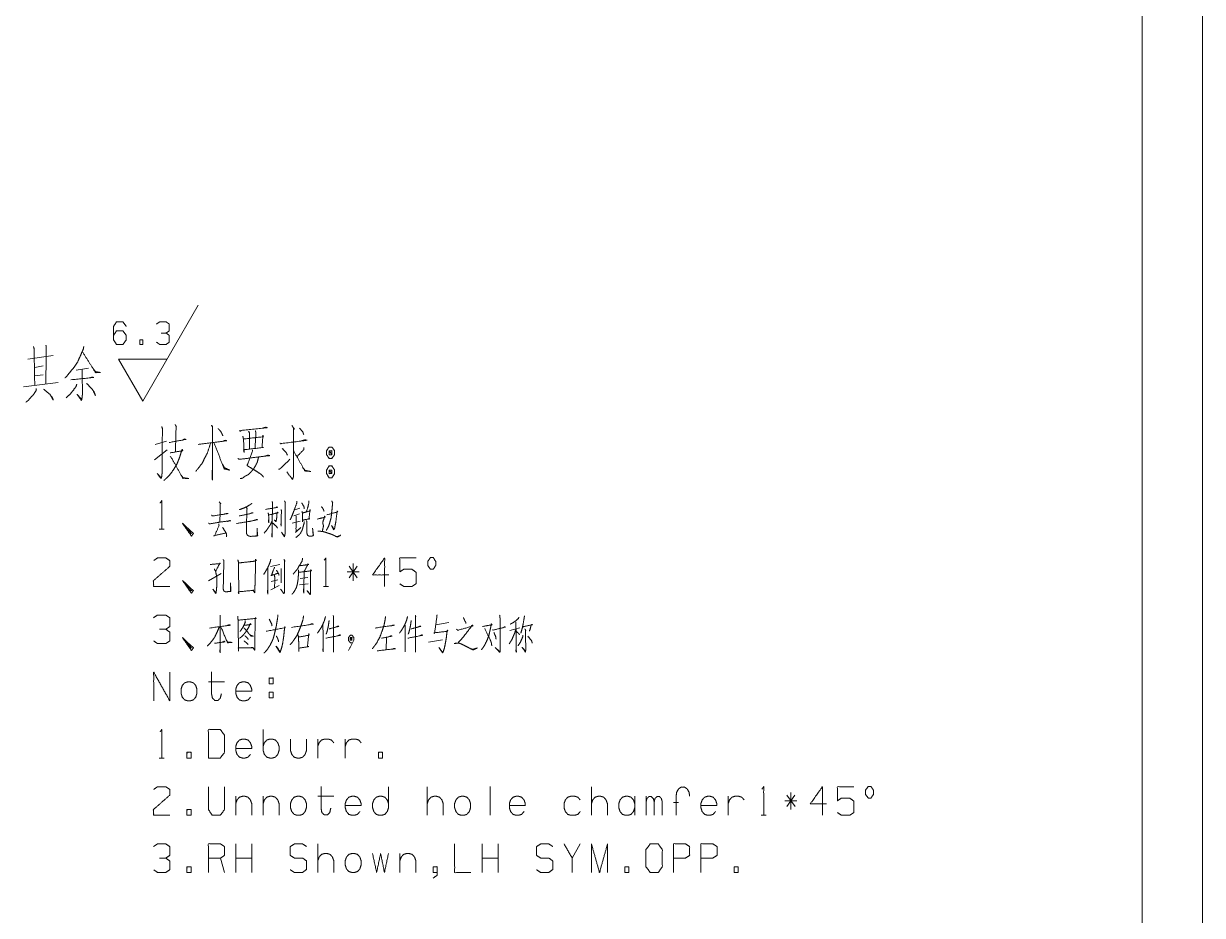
# Model space of a CAD drawing. Header units: millimetres. Extents: x 0 to 420, y 0 to 297.
# Drawn here: x 321.9 to 420, y 74.2 to 148.5 of the extents above; entities that cross this region are included whole.
import ezdxf

# ---------------------------------------------------------------- set-up
doc = ezdxf.new("R2010")
doc.units = ezdxf.units.MM
doc.layers.add('1', color=7, linetype='Continuous', true_color=0xffffff)

msp = doc.modelspace()

# ---------------------------------------------------------------- linework, layer by layer
at = {"layer": '1', "color": 132, "linetype": 'Continuous', "lineweight": 18}
for p, q in [((420, 0), (420, 297)), ((415, 5), (415, 292))]:
    msp.add_line(p, q, dxfattribs=at)
at = {"layer": '1', "color": 43, "linetype": 'Continuous', "lineweight": 18}
for p, q in [((331.83, 117.058), (336.446, 125.058)), ((329.81, 120.558), (333.849, 120.558)), ((331.83, 117.058), (329.81, 120.558))]:
    msp.add_line(p, q, dxfattribs=at)
at = {"layer": '1', "color": 95, "linetype": 'Continuous', "lineweight": 18}
for p, q in [((322.26, 120.57), (324.381, 120.87)), ((322.843, 119.857), (323.559, 120.007)), ((327.318, 119.82), (326.284, 119.632)), ((322.817, 119.182), (323.532, 119.257)), ((321.915, 118.245), (324.805, 118.62)), ((332.802, 112.192), (333.863, 113.017)), ((332.855, 113.467), (333.81, 113.729)), ((344.476, 108.029), (344.9, 108.154)), ((344.918, 107.079), (344.264, 106.904)), ((344.405, 107.529), (344.883, 107.679)), ((333.2, 106.404), (333.624, 106.404)), ((342.465, 103.292), (343.225, 103.467)), ((343.348, 103.142), (343.348, 101.942)), ((349.011, 103.317), (349.683, 102.367)), ((349.665, 103.317), (349.011, 102.367)), ((349.329, 102.117), (349.329, 103.542)), ((337.293, 102.117), (338.354, 102.717)), ((342.518, 102.042), (343.083, 102.192)), ((345.572, 102.392), (344.936, 102.292)), ((349.842, 102.842), (348.835, 102.842)), ((342.482, 101.367), (343.172, 101.717)), ((344.865, 101.767), (345.607, 101.867)), ((346.859, 101.642), (347.283, 101.642)), ((357.308, 98.629), (356.212, 98.454)), ((362.387, 97.979), (363.2, 98.204)), ((352.101, 97.379), (352.083, 96.354)), ((355.593, 97.004), (356.778, 97.204)), ((337.293, 93.692), (338.619, 93.692)), ((342.341, 92.842), (342.677, 92.842)), ((342.341, 92.842), (342.341, 92.367)), ((341.846, 87.979), (341.846, 89.729)), ((346.399, 87.354), (346.399, 88.929)), ((348.676, 87.354), (348.676, 88.929)), ((333.2, 87.354), (333.624, 87.354)), ((355.505, 82.592), (355.505, 84.967)), ((360.73, 84.992), (360.73, 82.592)), ((369.164, 82.592), (369.164, 84.967)), ((385.753, 83.067), (385.753, 84.492)), ((339.57, 84.167), (339.57, 82.592)), ((341.846, 84.167), (341.846, 82.592)), ((346.399, 84.167), (347.725, 84.167)), ((372.766, 82.592), (372.766, 84.167)), ((373.717, 82.592), (373.717, 84.167)), ((376.417, 83.642), (375.993, 83.642)), ((380.546, 82.592), (380.546, 84.167)), ((386.266, 83.792), (385.258, 83.792)), ((385.435, 84.267), (386.107, 83.317)), ((386.089, 84.267), (385.435, 83.317)), ((383.282, 82.592), (383.706, 82.592)), ((339.57, 77.829), (339.57, 80.204)), ((340.913, 77.829), (340.913, 80.204)), ((346.399, 77.829), (346.399, 80.204)), ((360.058, 77.829), (360.058, 80.204)), ((361.401, 77.829), (361.401, 80.204)), ((368.231, 80.204), (367.559, 79.029)), ((338.636, 77.829), (338.301, 79.029)), ((340.913, 79.029), (339.57, 79.029)), ((353.228, 79.404), (353.228, 77.829)), ((361.401, 79.029), (360.058, 79.029))]:
    msp.add_line(p, q, dxfattribs=at)
at = {"layer": '1', "color": 43, "linetype": 'Continuous', "lineweight": 18}
for points, knots in [([(329.398, 122.541), (329.648, 122.915), (330.191, 122.915), (330.455, 122.541), (330.455, 122.167), (330.191, 121.793), (329.648, 121.793), (329.398, 122.167), (329.398, 123.289), (329.648, 123.663), (330.191, 123.663), (330.455, 123.289)], [0, 0, 0.076966, 0.169762, 0.248076, 0.31202, 0.390333, 0.483129, 0.560093, 0.751927, 0.828891, 0.921687, 1, 1]), ([(333.776, 122.738), (334.04, 122.915), (334.04, 123.486), (333.776, 123.663), (333.233, 123.663), (332.969, 123.486)], [0, 0, 0.153872, 0.42985, 0.583722, 0.846119, 1, 1]), ([(332.983, 121.97), (333.233, 121.793), (333.776, 121.793), (334.04, 121.97), (334.04, 122.541), (333.776, 122.738), (333.372, 122.738)], [0, 0, 0.124126, 0.343691, 0.472446, 0.703374, 0.836727, 1, 1]), ([(331.58, 121.793), (331.844, 121.793), (331.844, 122.167), (331.58, 122.167), (331.58, 121.793)], [0, 0, 0.207094, 0.5, 0.707094, 1, 1])]:
    msp.add_open_spline(points, degree=1, knots=knots, dxfattribs=at)
at = {"layer": '1', "color": 95, "linetype": 'Continuous', "lineweight": 18}
for points, knots in [([(323.771, 121.732), (323.798, 121.62), (323.771, 118.507)], [0, 0, 0.035804, 1, 1]), ([(322.737, 121.62), (322.79, 121.432), (322.843, 118.432)], [0, 0, 0.060981, 1, 1]), ([(326.921, 121.62), (326.894, 121.432), (326.656, 120.87), (326.417, 120.345), (326.125, 119.895), (325.781, 119.482), (325.515, 119.145), (325.356, 118.995)], [0, 0, 0.061113, 0.258301, 0.444405, 0.61746, 0.790935, 0.929439, 1, 1]), ([(326.841, 121.132), (327.902, 119.445), (328.326, 119.445), (327.902, 119.52), (327.663, 119.82)], [0, 0, 0.616793, 0.748064, 0.881371, 1, 1]), ([(326.788, 119.707), (326.815, 117.682), (326.788, 117.382), (326.735, 117.12), (326.364, 117.645), (326.735, 117.195)], [0, 0, 0.530091, 0.608923, 0.679022, 0.847316, 1, 1]), ([(325.86, 118.845), (327.743, 119.032), (327.663, 119.07), (327.398, 118.995)], [0, 0, 0.838833, 0.877826, 1, 1]), ([(322.976, 118.132), (322.976, 117.982), (322.764, 117.645), (322.286, 117.12), (322.101, 116.97)], [0, 0, 0.100223, 0.366547, 0.840572, 1, 1]), ([(323.585, 118.057), (324.116, 117.607), (324.328, 117.345), (324.381, 117.157), (324.195, 117.495)], [0, 0, 0.431171, 0.640407, 0.761208, 1, 1]), ([(326.337, 118.47), (326.284, 118.282), (325.887, 117.757), (325.462, 117.345)], [0, 0, 0.134831, 0.590573, 1, 1]), ([(327.159, 118.545), (327.557, 118.132), (327.769, 117.87), (327.902, 117.532), (327.716, 117.907)], [0, 0, 0.33874, 0.53826, 0.752631, 1, 1]), ([(333.412, 114.967), (333.465, 114.779), (333.438, 111.067), (333.412, 110.804), (333.359, 110.617), (333.041, 111.029), (333.359, 110.692)], [0, 0, 0.036415, 0.730242, 0.77955, 0.815963, 0.913319, 1, 1]), ([(334.525, 115.117), (334.631, 114.929), (334.605, 114.967), (334.552, 112.867)], [0, 0, 0.091198, 0.110641, 1, 1]), ([(337.542, 115.079), (337.648, 114.892), (337.622, 114.967), (337.622, 110.504), (337.595, 110.767), (337.622, 111.367)], [0, 0, 0.038318, 0.052469, 0.84624, 0.893169, 1, 1]), ([(338.099, 114.779), (338.311, 114.554), (338.417, 114.367), (338.497, 114.179)], [0, 0, 0.424549, 0.720338, 1, 1]), ([(339.87, 114.629), (339.95, 114.554), (340.029, 114.629), (342.177, 114.854), (342.071, 114.892), (341.805, 114.817)], [0, 0, 0.039526, 0.079052, 0.859715, 0.900386, 1, 1]), ([(344.239, 115.042), (344.451, 114.742), (344.372, 114.779), (344.372, 111.292), (344.372, 110.767), (344.292, 110.542), (343.815, 111.179)], [0, 0, 0.066766, 0.082746, 0.716512, 0.811918, 0.855286, 1, 1]), ([(344.876, 114.817), (345.141, 114.517), (345.22, 114.292)], [0, 0, 0.626534, 1, 1]), ([(334.022, 113.617), (335.427, 113.879), (335.294, 113.917), (335.162, 113.842)], [0, 0, 0.83131, 0.911425, 1, 1]), ([(336.455, 113.467), (338.815, 113.767), (338.709, 113.804), (338.497, 113.729)], [0, 0, 0.875759, 0.91717, 1, 1]), ([(340.162, 114.142), (340.215, 113.879), (340.268, 112.792), (340.215, 113.017), (341.859, 113.204), (341.752, 113.204), (341.832, 114.217), (341.859, 114.104), (340.241, 113.917)], [0, 0, 0.043847, 0.222119, 0.259967, 0.530851, 0.548214, 0.714505, 0.73343, 1, 1]), ([(340.639, 114.554), (340.718, 114.404), (340.718, 113.054)], [0, 0, 0.111714, 1, 1]), ([(341.196, 114.592), (341.249, 114.442), (341.169, 113.129)], [0, 0, 0.107932, 1, 1]), ([(343.232, 113.579), (343.311, 113.504), (343.391, 113.542), (345.512, 113.804), (345.353, 113.842), (345.035, 113.767)], [0, 0, 0.038703, 0.069835, 0.826427, 0.884287, 1, 1]), ([(334.101, 112.754), (335.162, 112.942), (335.109, 113.054), (335.029, 112.829), (334.923, 112.454), (334.79, 112.117), (334.684, 111.854), (334.419, 111.404), (334.075, 110.917), (333.889, 110.729), (333.756, 110.617), (333.597, 110.467)], [0, 0, 0.253338, 0.282594, 0.338732, 0.430405, 0.515704, 0.5823, 0.705162, 0.845609, 0.907666, 0.948565, 1, 1]), ([(337.463, 113.542), (337.224, 112.792), (337.198, 112.717), (337.012, 112.379), (336.774, 111.892), (336.243, 111.217)], [0, 0, 0.296675, 0.326663, 0.471847, 0.676444, 1, 1]), ([(337.754, 113.617), (338.603, 111.442), (339.054, 111.329), (338.629, 111.517), (338.47, 111.817)], [0, 0, 0.648049, 0.777, 0.905741, 1, 1]), ([(340.957, 113.017), (340.957, 112.904), (340.506, 111.704), (340.692, 111.592), (341.196, 111.292), (341.593, 111.029), (341.779, 110.879), (341.885, 110.729)], [0, 0, 0.036331, 0.450296, 0.520381, 0.709726, 0.863611, 0.940677, 1, 1]), ([(343.444, 113.129), (343.762, 112.792), (343.868, 112.567)], [0, 0, 0.650927, 1, 1]), ([(344.372, 112.942), (345.326, 111.254), (345.803, 111.217), (345.353, 111.292), (345.114, 111.554)], [0, 0, 0.600391, 0.74864, 0.890141, 1, 1]), ([(345.247, 113.204), (345.22, 113.017), (344.663, 112.454)], [0, 0, 0.193065, 1, 1]), ([(347.574, 113.242), (347.336, 113.242), (347.124, 112.942), (347.124, 112.604), (347.336, 112.304), (347.574, 112.304), (347.786, 112.604), (347.786, 112.942), (347.574, 113.242)], [0, 0, 0.091013, 0.231143, 0.35987, 0.5, 0.591013, 0.731143, 0.85987, 1, 1]), ([(347.336, 112.604), (347.574, 112.604), (347.336, 112.942), (347.336, 112.604)], [0, 0, 0.241164, 0.658904, 1, 1]), ([(347.574, 112.604), (347.574, 112.942), (347.336, 112.942)], [0, 0, 0.585813, 1, 1]), ([(334.101, 112.454), (334.181, 112.417), (335.162, 110.654), (335.665, 110.617), (335.188, 110.692), (335.029, 110.917)], [0, 0, 0.026104, 0.62486, 0.774804, 0.918207, 1, 1]), ([(339.738, 112.304), (339.844, 112.229), (339.923, 112.229), (342.389, 112.529), (342.256, 112.567), (342.044, 112.492)], [0, 0, 0.042501, 0.068529, 0.881304, 0.926384, 1, 1]), ([(341.461, 112.379), (341.355, 111.967), (341.222, 111.704), (341.063, 111.442), (340.878, 111.217), (340.612, 110.954), (340.321, 110.804), (340.135, 110.654), (339.95, 110.617)], [0, 0, 0.174013, 0.294163, 0.419566, 0.538733, 0.691163, 0.825155, 0.922646, 1, 1]), ([(343.126, 111.404), (343.232, 111.404), (344.08, 112.229)], [0, 0, 0.082238, 1, 1]), ([(347.786, 111.329), (347.574, 111.667), (347.336, 111.667), (347.124, 111.329), (347.124, 111.029), (347.336, 110.692), (347.574, 110.692), (347.786, 111.029), (347.786, 111.329)], [0, 0, 0.149197, 0.238512, 0.387709, 0.5, 0.649197, 0.738512, 0.887709, 1, 1]), ([(347.336, 111.329), (347.336, 111.029), (347.574, 111.029)], [0, 0, 0.55698, 1, 1]), ([(347.574, 111.329), (347.336, 111.329), (347.574, 111.029), (347.574, 111.329)], [0, 0, 0.258821, 0.674601, 1, 1]), ([(333.27, 108.579), (333.412, 108.779), (333.412, 106.404)], [0, 0, 0.093493, 1, 1]), ([(338.195, 108.679), (338.318, 108.529), (338.283, 108.554), (338.248, 106.979)], [0, 0, 0.107242, 0.13112, 1, 1]), ([(340.913, 108.579), (340.878, 108.529), (340.771, 108.454), (340.489, 108.279), (340.206, 108.154), (339.87, 108.029)], [0, 0, 0.051408, 0.160443, 0.439621, 0.699196, 1, 1]), ([(340.471, 108.204), (340.506, 108.104), (340.453, 106.579), (340.453, 106.104), (340.489, 105.979), (340.559, 105.879), (340.683, 105.829), (340.789, 105.804), (341.39, 105.854), (341.337, 106.479), (341.355, 105.854), (341.249, 105.829)], [0, 0, 0.023229, 0.357401, 0.461425, 0.489876, 0.516696, 0.545922, 0.569781, 0.701844, 0.839209, 0.976136, 1, 1]), ([(342.058, 108.054), (343.066, 108.229), (342.977, 108.254), (342.907, 108.204)], [0, 0, 0.851421, 0.927887, 1, 1]), ([(342.588, 108.704), (342.641, 108.629), (342.624, 108.654), (342.588, 105.754), (342.571, 105.879), (342.588, 106.079)], [0, 0, 0.027421, 0.036561, 0.902372, 0.940058, 1, 1]), ([(343.348, 108.054), (343.366, 107.954), (343.348, 106.654), (343.331, 106.804), (343.348, 107.079)], [0, 0, 0.055546, 0.766659, 0.849275, 1, 1]), ([(343.631, 108.754), (343.702, 108.604), (343.684, 108.629), (343.667, 105.979), (343.631, 105.829), (343.614, 105.779), (343.384, 106.154), (343.614, 105.829)], [0, 0, 0.042614, 0.050482, 0.731476, 0.771077, 0.784705, 0.89772, 1, 1]), ([(344.653, 108.729), (344.635, 108.554), (344.37, 107.829), (344.193, 107.379), (344.087, 107.179)], [0, 0, 0.106104, 0.571791, 0.863442, 1, 1]), ([(345.059, 108.604), (345.236, 108.304), (345.254, 108.229), (345.254, 108.104)], [0, 0, 0.632783, 0.772823, 1, 1]), ([(345.077, 107.879), (345.112, 107.754), (345.13, 107.029), (345.13, 107.154), (345.731, 107.279), (345.66, 107.254), (345.749, 108.029), (345.766, 107.929), (345.112, 107.754)], [0, 0, 0.040247, 0.264948, 0.303676, 0.493862, 0.517095, 0.758778, 0.790243, 1, 1]), ([(345.643, 108.754), (345.66, 108.579), (345.448, 107.854)], [0, 0, 0.188876, 1, 1]), ([(346.682, 108.279), (346.77, 108.204), (346.859, 108.054), (346.912, 107.904)], [0, 0, 0.25811, 0.645763, 1, 1]), ([(347.566, 108.754), (347.636, 108.579), (347.619, 108.529), (347.583, 108.079), (347.548, 107.804), (347.53, 107.579), (347.495, 107.329), (347.424, 107.079), (347.371, 106.879), (347.3, 106.679), (347.212, 106.504), (347.106, 106.304)], [0, 0, 0.074022, 0.094814, 0.271841, 0.380574, 0.469086, 0.568106, 0.669995, 0.751145, 0.834335, 0.911222, 1, 1]), ([(347.159, 107.604), (348.06, 107.854), (348.007, 107.929), (347.972, 107.729), (347.99, 107.754), (347.884, 106.954), (347.831, 106.679), (347.795, 106.479), (347.76, 106.404), (347.725, 106.354), (347.548, 106.704), (347.742, 106.404)], [0, 0, 0.271543, 0.298203, 0.35716, 0.366044, 0.600306, 0.681607, 0.740564, 0.764633, 0.782406, 0.896223, 1, 1]), ([(337.311, 106.904), (337.382, 106.829), (337.417, 106.854), (338.283, 107.004), (339.149, 107.104), (339.078, 107.129), (338.866, 107.054)], [0, 0, 0.046913, 0.066616, 0.466669, 0.863472, 0.897608, 1, 1]), ([(337.558, 107.579), (337.611, 107.504), (337.558, 107.554), (337.629, 107.504), (338.919, 107.704), (338.813, 107.704), (338.566, 107.654)], [0, 0, 0.047956, 0.08601, 0.131222, 0.812843, 0.868211, 1, 1]), ([(339.623, 106.879), (340.718, 107.054), (340.736, 107.054), (341.372, 107.204), (341.284, 107.204), (341.16, 107.154)], [0, 0, 0.554044, 0.562867, 0.889253, 0.933381, 1, 1]), ([(339.852, 107.529), (339.941, 107.529), (341.001, 107.754), (340.931, 107.779), (340.789, 107.704)], [0, 0, 0.062782, 0.833004, 0.886278, 1, 1]), ([(342.606, 107.104), (342.447, 106.779), (342.288, 106.554), (342.147, 106.329), (341.934, 106.079)], [0, 0, 0.293943, 0.517785, 0.733666, 1, 1]), ([(342.27, 107.754), (342.306, 107.554), (342.323, 106.929), (342.288, 107.054), (342.306, 107.179)], [0, 0, 0.187273, 0.763813, 0.883598, 1, 1]), ([(342.306, 107.579), (343.083, 107.779), (343.013, 107.829), (342.995, 107.654), (342.977, 107.379), (342.96, 107.204), (342.942, 107.129), (342.907, 107.029), (342.783, 107.179), (342.924, 107.054)], [0, 0, 0.385461, 0.427023, 0.511454, 0.643735, 0.728166, 0.765156, 0.81607, 0.909403, 1, 1]), ([(342.641, 106.929), (342.977, 106.604), (343.048, 106.479)], [0, 0, 0.764939, 1, 1]), ([(344.582, 107.529), (344.582, 106.204), (344.529, 106.129), (344.971, 106.554)], [0, 0, 0.652728, 0.697976, 1, 1]), ([(345.271, 107.054), (345.271, 106.979), (345.148, 106.504), (345.095, 106.329), (345.024, 106.204), (344.953, 106.054), (344.812, 105.904), (344.564, 105.704)], [0, 0, 0.047397, 0.357577, 0.473131, 0.563882, 0.668669, 0.798942, 1, 1]), ([(345.448, 107.129), (345.484, 107.054), (345.484, 106.154), (345.501, 106.029), (345.537, 105.904), (345.607, 105.854), (345.696, 105.829), (345.872, 105.829), (345.996, 105.854), (346.031, 105.904), (345.961, 106.479), (346.014, 105.879)], [0, 0, 0.027977, 0.331687, 0.374286, 0.418123, 0.447347, 0.478337, 0.537983, 0.580575, 0.601239, 0.796738, 1, 1]), ([(346.364, 107.254), (346.381, 107.254), (347.018, 107.404), (346.965, 107.479), (346.806, 106.954), (346.806, 106.904), (346.859, 106.729), (346.859, 106.629), (346.77, 106.229)], [0, 0, 0.008603, 0.326822, 0.371527, 0.638561, 0.662901, 0.751913, 0.800593, 1, 1]), ([(335.282, 106.679), (335.883, 106.054), (335.741, 106.054), (335.14, 106.904), (335.883, 105.829), (336.042, 106.054), (335.14, 106.904)], [0, 0, 0.178025, 0.207059, 0.420795, 0.689031, 0.745609, 1, 1]), ([(338.159, 106.854), (338.177, 106.704), (337.806, 105.854), (337.717, 105.854), (338.725, 106.079)], [0, 0, 0.068676, 0.490415, 0.530605, 1, 1]), ([(338.477, 106.554), (338.725, 106.154), (338.795, 106.029), (338.813, 105.904), (338.813, 105.779)], [0, 0, 0.543639, 0.709613, 0.855531, 1, 1]), ([(346.399, 106.229), (346.629, 106.229), (346.841, 106.204), (347.018, 106.154), (347.23, 106.079), (347.477, 106.004), (347.707, 105.904), (347.901, 105.804), (348.007, 105.754), (348.308, 105.904), (348.273, 105.879), (348.007, 105.779), (347.848, 105.829)], [0, 0, 0.090954, 0.175493, 0.248197, 0.337256, 0.439598, 0.538808, 0.625337, 0.671759, 0.804693, 0.821831, 0.933992, 1, 1]), ([(332.74, 103.792), (333.058, 104.017), (333.748, 104.017), (334.083, 103.792), (334.083, 103.317), (332.723, 102.117), (332.74, 101.642), (334.083, 101.642)], [0, 0, 0.069691, 0.192975, 0.265273, 0.350228, 0.674741, 0.759753, 1, 1]), ([(345.13, 103.992), (345.095, 103.767), (344.9, 103.417), (344.865, 103.392), (344.688, 103.067), (344.494, 102.842), (344.352, 102.667)], [0, 0, 0.14565, 0.401692, 0.429379, 0.665965, 0.856121, 1, 1]), ([(346.929, 103.817), (347.071, 104.017), (347.071, 101.642)], [0, 0, 0.093489, 1, 1]), ([(352.295, 102.592), (350.952, 102.592), (351.959, 104.017), (351.959, 101.642)], [0, 0, 0.245868, 0.565295, 1, 1]), ([(353.211, 101.867), (353.547, 101.642), (354.236, 101.642), (354.572, 101.867), (354.572, 102.817), (354.236, 103.067), (353.547, 103.067), (353.211, 102.842), (353.211, 104.017), (354.572, 104.017)], [0, 0, 0.062227, 0.168343, 0.23057, 0.376817, 0.441265, 0.547381, 0.609608, 0.790492, 1, 1]), ([(355.77, 103.067), (356, 103.067), (356.212, 103.392), (356.212, 103.717), (356, 104.042), (355.77, 104.042), (355.54, 103.717), (355.54, 103.392), (355.77, 103.067)], [0, 0, 0.085679, 0.230397, 0.351586, 0.4963, 0.581979, 0.730394, 0.851583, 1, 1]), ([(337.435, 103.467), (338.301, 103.542), (338.248, 103.592), (337.894, 102.892), (337.788, 103.092)], [0, 0, 0.445174, 0.482492, 0.884076, 1, 1]), ([(338.513, 103.892), (338.601, 103.767), (338.583, 103.792), (338.53, 101.617), (338.53, 101.442), (338.548, 101.317), (338.583, 101.267), (338.636, 101.217), (338.742, 101.192), (339.061, 101.217), (339.131, 101.217), (339.167, 101.242), (339.131, 101.942), (339.131, 101.217)], [0, 0, 0.032141, 0.038569, 0.495382, 0.532125, 0.558631, 0.571488, 0.58679, 0.60967, 0.676674, 0.691522, 0.700612, 0.847775, 1, 1]), ([(339.746, 103.867), (339.799, 103.642), (339.817, 101.592), (339.817, 101.017), (339.782, 101.192), (341.054, 101.317), (341.001, 101.342), (341.143, 101.117), (341.16, 101.467), (341.178, 101.917), (341.196, 102.492), (341.213, 103.892), (341.284, 103.817), (341.125, 103.742), (340.489, 103.667), (340.453, 103.667), (339.817, 103.592)], [0, 0, 0.025657, 0.253197, 0.317017, 0.336833, 0.47876, 0.485266, 0.514763, 0.55366, 0.603644, 0.667494, 0.822894, 0.834333, 0.853851, 0.924964, 0.92889, 1, 1]), ([(342.482, 103.917), (342.465, 103.767), (342.359, 103.492), (342.235, 103.217), (342.076, 102.942), (341.899, 102.642)], [0, 0, 0.106874, 0.315432, 0.528814, 0.753612, 1, 1]), ([(342.235, 103.217), (342.235, 101.017), (342.217, 101.192), (342.235, 101.492)], [0, 0, 0.821997, 0.887714, 1, 1]), ([(342.801, 103.242), (342.535, 102.567), (342.5, 102.542), (343.101, 102.742)], [0, 0, 0.51732, 0.548205, 1, 1]), ([(342.96, 102.992), (343.136, 102.692), (343.172, 102.567)], [0, 0, 0.728305, 1, 1]), ([(343.578, 103.892), (343.667, 103.742), (343.631, 103.792), (343.614, 101.367), (343.614, 101.117), (343.578, 101.042), (343.295, 101.417)], [0, 0, 0.050272, 0.067954, 0.768237, 0.840429, 0.86437, 1, 1]), ([(344.777, 103.017), (344.794, 102.792), (344.759, 102.242), (344.688, 101.817), (344.6, 101.517), (344.476, 101.292), (344.352, 101.092), (344.246, 100.992)], [0, 0, 0.104577, 0.359954, 0.55959, 0.704505, 0.823486, 0.932454, 1, 1]), ([(344.812, 102.817), (345.872, 102.942), (345.802, 103.042), (345.784, 101.267), (345.784, 101.067), (345.766, 100.942), (345.501, 101.292), (345.749, 100.992)], [0, 0, 0.25921, 0.288938, 0.719825, 0.768373, 0.799019, 0.905602, 1, 1]), ([(344.9, 103.392), (344.953, 103.367), (345.643, 103.467), (345.59, 103.517), (345.254, 102.867), (345.236, 101.092), (345.201, 101.242), (345.236, 101.617)], [0, 0, 0.015169, 0.195361, 0.214215, 0.403487, 0.862694, 0.90256, 1, 1]), ([(335.282, 101.917), (335.883, 101.292), (335.741, 101.292), (335.14, 102.142), (335.883, 101.067), (336.042, 101.292), (335.14, 102.142)], [0, 0, 0.178025, 0.207059, 0.420795, 0.689031, 0.745609, 1, 1]), ([(337.894, 102.892), (337.929, 102.717), (337.982, 102.467), (337.982, 102.242), (338, 102.017), (337.982, 101.767), (337.982, 101.567), (337.947, 101.217), (337.929, 101.092), (337.912, 101.042), (337.664, 101.417), (337.912, 101.092)], [0, 0, 0.065535, 0.159346, 0.241938, 0.324785, 0.416783, 0.490198, 0.619331, 0.66567, 0.685138, 0.850058, 1, 1]), ([(342.783, 102.567), (342.818, 102.392), (342.801, 101.542)], [0, 0, 0.173557, 1, 1]), ([(333.748, 98.079), (334.083, 98.304), (334.083, 99.029), (333.748, 99.254), (333.058, 99.254), (332.723, 99.029)], [0, 0, 0.153877, 0.429857, 0.583734, 0.84613, 1, 1]), ([(338.265, 99.254), (338.283, 97.204), (338.283, 96.104), (338.248, 96.254), (338.283, 96.579)], [0, 0, 0.564586, 0.867524, 0.909967, 1, 1]), ([(339.729, 99.154), (339.764, 98.829), (339.799, 96.254), (339.782, 96.529), (341.037, 96.529), (340.948, 96.554), (340.771, 96.529)], [0, 0, 0.069513, 0.617086, 0.67568, 0.942516, 0.962043, 1, 1]), ([(343.066, 99.279), (343.066, 99.129), (342.995, 98.654), (342.942, 98.354), (342.854, 97.954), (342.765, 97.579), (342.677, 97.279), (342.571, 97.029), (342.429, 96.754), (342.288, 96.529), (342.147, 96.329), (341.987, 96.154), (341.917, 96.104)], [0, 0, 0.043388, 0.1823, 0.270423, 0.388917, 0.500362, 0.590826, 0.669377, 0.758824, 0.835691, 0.906542, 0.974953, 1, 1]), ([(345.201, 99.179), (345.183, 98.929), (345.024, 98.454), (344.865, 98.029), (344.67, 97.579), (344.441, 97.229), (344.264, 96.979), (344.087, 96.779)], [0, 0, 0.093262, 0.279668, 0.448533, 0.630951, 0.786749, 0.900678, 1, 1]), ([(347.035, 99.129), (346.947, 98.804), (346.823, 98.504), (346.682, 98.229), (346.54, 98.004), (346.364, 97.754)], [0, 0, 0.21836, 0.428735, 0.62922, 0.801501, 1, 1]), ([(347.672, 99.229), (347.725, 99.129), (347.689, 99.179), (347.707, 96.179), (347.689, 96.404), (347.707, 96.779)], [0, 0, 0.029982, 0.0462, 0.840789, 0.900566, 1, 1]), ([(352.03, 99.129), (351.995, 98.854), (351.906, 98.404), (351.765, 97.979), (351.571, 97.454), (351.323, 96.979), (351.129, 96.704), (350.934, 96.454)], [0, 0, 0.094542, 0.250916, 0.403641, 0.59454, 0.777169, 0.892009, 1, 1]), ([(353.865, 99.129), (353.776, 98.804), (353.653, 98.504), (353.511, 98.229), (353.37, 98.004), (353.193, 97.754)], [0, 0, 0.218358, 0.428743, 0.629214, 0.801495, 1, 1]), ([(354.501, 99.229), (354.554, 99.129), (354.519, 99.179), (354.536, 96.179), (354.519, 96.404), (354.536, 96.779)], [0, 0, 0.029982, 0.0462, 0.84079, 0.900567, 1, 1]), ([(356.318, 99.279), (356.3, 99.104), (356.124, 97.804), (356.088, 97.729), (356.071, 97.779), (357.166, 97.904), (357.219, 97.954), (357.166, 98.004), (357.096, 97.429), (357.007, 96.879), (356.919, 96.479), (356.848, 96.254), (356.778, 96.104), (356.477, 96.554), (356.795, 96.129)], [0, 0, 0.029851, 0.252511, 0.266583, 0.275585, 0.462777, 0.475144, 0.48751, 0.585832, 0.680374, 0.749898, 0.789924, 0.818068, 0.909901, 1, 1]), ([(361.525, 99.254), (361.56, 98.979), (361.56, 97.079), (361.578, 96.454), (361.56, 96.204), (361.543, 96.154), (361.154, 96.554), (361.543, 96.204)], [0, 0, 0.066217, 0.519979, 0.669304, 0.729159, 0.741823, 0.875054, 1, 1]), ([(363.13, 99.079), (363.094, 98.979), (362.865, 98.779), (362.617, 98.604), (362.405, 98.504)], [0, 0, 0.111845, 0.433094, 0.752733, 1, 1]), ([(363.589, 99.179), (363.572, 99.054), (363.483, 98.529), (363.413, 98.179), (363.289, 97.754)], [0, 0, 0.086568, 0.451626, 0.696475, 1, 1]), ([(338.195, 98.254), (338, 97.804), (337.823, 97.429), (337.629, 97.154), (337.399, 96.879), (337.205, 96.679)], [0, 0, 0.260907, 0.481555, 0.660809, 0.851543, 1, 1]), ([(337.382, 98.179), (339.131, 98.404), (339.061, 98.454), (338.831, 98.379)], [0, 0, 0.843104, 0.884492, 1, 1]), ([(338.354, 98.229), (338.884, 96.954), (339.273, 96.979), (338.902, 97.004), (338.795, 97.154)], [0, 0, 0.593613, 0.761111, 0.921028, 1, 1]), ([(339.782, 98.829), (341.266, 98.979), (341.213, 99.054), (341.178, 98.829), (341.16, 96.579), (341.143, 96.329), (341.019, 96.529)], [0, 0, 0.328134, 0.348329, 0.398411, 0.893177, 0.948286, 1, 1]), ([(340.277, 98.429), (340.347, 98.404), (340.842, 98.479), (340.789, 98.554), (340.559, 98.079), (340.383, 97.829), (340.224, 97.629), (340.065, 97.454), (339.888, 97.329)], [0, 0, 0.033934, 0.260453, 0.302016, 0.540804, 0.679361, 0.795009, 0.902028, 1, 1]), ([(340.365, 98.804), (340.365, 98.679), (340.206, 98.304), (340.011, 98.004), (339.923, 97.879)], [0, 0, 0.119851, 0.510439, 0.853215, 1, 1]), ([(340.241, 98.154), (340.294, 98.154), (340.842, 97.504), (341.037, 97.504), (340.842, 97.554), (340.754, 97.604)], [0, 0, 0.037875, 0.64517, 0.784061, 0.927473, 1, 1]), ([(342.907, 96.679), (343.225, 96.179), (343.26, 96.129), (343.401, 96.579), (343.49, 97.004), (343.561, 97.504), (343.614, 98.004), (343.649, 98.304), (343.667, 98.204), (342.094, 97.904)], [0, 0, 0.129611, 0.143003, 0.246164, 0.341099, 0.451536, 0.5615, 0.627562, 0.649769, 1, 1]), ([(342.588, 98.354), (342.571, 98.479), (342.359, 98.904)], [0, 0, 0.209983, 1, 1]), ([(344.211, 98.229), (346.014, 98.504), (345.89, 98.529), (345.731, 98.454)], [0, 0, 0.857893, 0.917266, 1, 1]), ([(346.823, 98.429), (346.841, 96.929), (346.841, 96.204), (346.823, 96.354), (346.841, 96.629)], [0, 0, 0.565714, 0.839123, 0.896079, 1, 1]), ([(347.336, 98.804), (347.283, 98.404), (347.212, 98.054), (347.141, 97.804), (347.088, 97.654)], [0, 0, 0.342099, 0.64484, 0.865113, 1, 1]), ([(347.336, 98.104), (348.149, 98.329), (348.06, 98.329), (347.919, 98.254)], [0, 0, 0.772508, 0.853446, 1, 1]), ([(351.164, 98.179), (352.772, 98.404), (352.684, 98.429), (352.507, 98.354)], [0, 0, 0.851229, 0.899352, 1, 1]), ([(353.653, 98.429), (353.67, 96.929), (353.67, 96.204), (353.653, 96.354), (353.67, 96.629)], [0, 0, 0.565712, 0.839121, 0.896078, 1, 1]), ([(354.165, 98.804), (354.112, 98.404), (354.041, 98.054), (353.971, 97.804), (353.918, 97.654)], [0, 0, 0.342101, 0.644832, 0.865103, 1, 1]), ([(354.165, 98.104), (354.978, 98.329), (354.89, 98.329), (354.749, 98.254)], [0, 0, 0.772508, 0.853446, 1, 1]), ([(357.94, 98.079), (358.064, 97.979), (358.1, 98.004), (359.319, 98.354), (359.266, 98.429), (358.488, 97.404), (358.471, 97.404), (358.064, 96.929), (357.905, 96.929), (357.746, 96.879), (357.905, 96.904), (358.047, 96.929), (358.153, 96.929), (358.488, 96.779), (358.524, 96.754), (358.877, 96.579), (359.213, 96.404), (359.301, 96.354), (359.69, 96.529), (359.301, 96.404), (359.142, 96.454)], [0, 0, 0.024413, 0.031057, 0.225766, 0.239863, 0.437307, 0.440016, 0.535961, 0.560372, 0.585962, 0.610673, 0.632713, 0.648985, 0.705425, 0.712069, 0.7726, 0.83071, 0.846294, 0.911731, 0.974411, 1, 1]), ([(358.506, 99.054), (358.63, 98.779), (358.701, 98.654), (358.718, 98.554)], [0, 0, 0.551534, 0.814252, 1, 1]), ([(360.111, 98.304), (360.889, 98.454), (360.836, 98.529), (360.783, 98.229), (360.712, 97.929), (360.641, 97.604), (360.5, 97.204), (360.341, 96.879), (360.323, 96.829), (360.182, 96.604), (360.005, 96.354)], [0, 0, 0.244427, 0.272776, 0.366793, 0.46191, 0.564552, 0.695476, 0.807144, 0.823509, 0.905518, 1, 1]), ([(360.288, 98.129), (360.765, 97.154), (360.853, 96.879), (360.871, 96.704)], [0, 0, 0.700224, 0.886543, 1, 1]), ([(360.924, 98.029), (360.977, 98.004), (362.002, 98.254), (361.931, 98.279), (361.861, 98.229)], [0, 0, 0.045945, 0.873288, 0.93211, 1, 1]), ([(362.882, 98.704), (362.9, 96.729), (362.918, 96.179), (362.882, 96.279), (362.9, 96.504)], [0, 0, 0.691278, 0.883879, 0.921007, 1, 1]), ([(363.625, 98.104), (363.713, 97.979), (363.678, 98.004), (363.695, 96.679), (363.695, 96.354), (363.678, 96.179), (363.395, 96.579), (363.678, 96.229)], [0, 0, 0.051679, 0.066295, 0.513629, 0.623343, 0.682718, 0.848094, 1, 1]), ([(363.448, 98.279), (364.243, 98.454), (364.173, 98.479), (364.013, 97.929)], [0, 0, 0.557067, 0.608359, 1, 1]), ([(332.74, 97.104), (333.058, 96.879), (333.748, 96.879), (334.083, 97.104), (334.083, 97.829), (333.748, 98.079), (333.235, 98.079)], [0, 0, 0.124118, 0.343685, 0.472446, 0.703377, 0.836734, 1, 1]), ([(335.282, 97.154), (335.883, 96.529), (335.741, 96.529), (335.14, 97.379), (335.883, 96.304), (336.042, 96.529), (335.14, 97.379)], [0, 0, 0.178025, 0.207059, 0.420795, 0.689031, 0.745609, 1, 1]), ([(340.259, 97.104), (340.489, 96.929), (340.595, 96.804)], [0, 0, 0.637949, 1, 1]), ([(340.33, 97.529), (340.524, 97.354), (340.612, 97.229)], [0, 0, 0.630845, 1, 1]), ([(342.942, 97.504), (343.048, 97.329), (343.119, 97.129), (343.136, 97.029)], [0, 0, 0.394805, 0.804076, 1, 1]), ([(344.741, 97.629), (344.794, 97.404), (344.812, 96.779), (344.83, 96.229), (344.83, 96.504), (345.643, 96.629), (345.537, 96.629), (345.643, 97.729), (345.678, 97.579), (344.777, 97.429)], [0, 0, 0.048326, 0.179037, 0.294078, 0.351569, 0.52354, 0.545713, 0.776742, 0.808961, 1, 1]), ([(347.053, 97.329), (348.308, 97.579), (348.22, 97.604), (348.06, 97.529)], [0, 0, 0.826972, 0.886337, 1, 1]), ([(349.241, 96.954), (349.1, 96.954), (348.941, 97.154), (348.941, 97.379), (349.1, 97.579), (349.241, 97.579), (349.4, 97.379), (349.4, 97.154), (348.941, 96.304)], [0, 0, 0.057342, 0.160984, 0.252236, 0.355878, 0.41322, 0.516862, 0.608114, 1, 1]), ([(349.1, 97.154), (349.241, 97.154), (349.1, 97.379), (349.1, 97.154)], [0, 0, 0.223671, 0.644056, 1, 1]), ([(349.241, 97.154), (349.241, 97.379), (349.1, 97.379)], [0, 0, 0.614104, 1, 1]), ([(351.694, 97.329), (352.578, 97.504), (352.49, 97.529), (352.366, 97.479)], [0, 0, 0.799969, 0.881498, 1, 1]), ([(353.882, 97.329), (355.137, 97.579), (355.049, 97.604), (354.89, 97.529)], [0, 0, 0.826976, 0.88634, 1, 1]), ([(361.048, 97.804), (361.207, 97.429), (361.224, 97.254)], [0, 0, 0.698428, 1, 1]), ([(362.882, 98.079), (362.776, 97.754), (362.652, 97.479), (362.546, 97.204), (362.44, 97.054), (362.317, 96.854)], [0, 0, 0.251914, 0.474132, 0.691325, 0.826689, 1, 1]), ([(362.9, 97.904), (363.13, 97.704), (363.183, 97.604)], [0, 0, 0.729073, 1, 1]), ([(363.466, 97.579), (363.448, 97.454), (363.253, 97.004), (363.059, 96.704)], [0, 0, 0.129614, 0.632937, 1, 1]), ([(363.872, 97.504), (364.19, 97.104), (364.243, 96.904)], [0, 0, 0.71182, 1, 1]), ([(337.806, 96.904), (338.689, 97.029), (338.619, 97.079), (338.46, 97.004)], [0, 0, 0.772761, 0.847744, 1, 1]), ([(342.96, 96.629), (343.278, 96.179), (343.26, 96.179)], [0, 0, 0.968927, 1, 1]), ([(351.341, 96.279), (352.843, 96.454), (352.755, 96.479), (352.596, 96.404)], [0, 0, 0.849612, 0.901208, 1, 1]), ([(332.74, 92.117), (332.74, 94.492), (334.083, 92.117), (334.083, 94.492)], [0, 0, 0.317574, 0.682426, 1, 1]), ([(338.371, 92.692), (338.283, 92.342), (338.089, 92.142), (337.841, 92.142), (337.629, 92.342), (337.558, 92.692), (337.558, 94.517)], [0, 0, 0.107406, 0.190397, 0.264021, 0.350759, 0.457002, 1, 1]), ([(335.123, 92.417), (335.317, 92.192), (335.565, 92.117), (335.794, 92.117), (336.042, 92.192), (336.236, 92.417), (336.342, 92.742), (336.342, 93.092), (336.236, 93.392), (336.042, 93.617), (335.794, 93.692), (335.565, 93.692), (335.317, 93.617), (335.123, 93.392), (335.017, 93.092), (335.017, 92.742), (335.123, 92.417)], [0, 0, 0.063221, 0.118199, 0.167052, 0.222026, 0.285249, 0.357934, 0.432347, 0.499999, 0.563222, 0.618196, 0.667049, 0.722027, 0.785248, 0.852901, 0.927314, 1, 1]), ([(340.789, 92.417), (340.595, 92.192), (340.347, 92.117), (340.118, 92.117), (339.87, 92.192), (339.676, 92.417), (339.57, 92.742), (339.57, 93.092), (339.676, 93.392), (339.87, 93.617), (340.118, 93.692), (340.347, 93.692), (340.595, 93.617), (340.789, 93.392), (340.895, 93.092), (340.895, 92.917), (339.57, 92.917)], [0, 0, 0.053947, 0.100856, 0.142541, 0.189449, 0.243396, 0.305418, 0.368913, 0.426639, 0.480587, 0.527495, 0.56918, 0.616088, 0.670036, 0.727761, 0.759509, 1, 1]), ([(342.341, 93.542), (342.341, 94.017), (342.677, 94.017), (342.677, 93.542), (342.341, 93.542)], [0, 0, 0.292918, 0.5, 0.792918, 1, 1]), ([(342.677, 92.842), (342.677, 92.367), (342.341, 92.367)], [0, 0, 0.585831, 1, 1]), ([(333.27, 89.529), (333.412, 89.729), (333.412, 87.354)], [0, 0, 0.093493, 1, 1]), ([(337.293, 87.354), (338.283, 87.354), (338.636, 87.829), (338.636, 89.254), (338.283, 89.729), (337.293, 89.729), (337.293, 87.354)], [0, 0, 0.142136, 0.22716, 0.43179, 0.516815, 0.658951, 1, 1]), ([(340.789, 87.654), (340.595, 87.429), (340.347, 87.354), (340.118, 87.354), (339.87, 87.429), (339.676, 87.654), (339.57, 87.979), (339.57, 88.329), (339.676, 88.629), (339.87, 88.854), (340.118, 88.929), (340.347, 88.929), (340.595, 88.854), (340.789, 88.629), (340.895, 88.329), (340.895, 88.154), (339.57, 88.154)], [0, 0, 0.053947, 0.100856, 0.142541, 0.189449, 0.243396, 0.305418, 0.368913, 0.426639, 0.480587, 0.527495, 0.56918, 0.616088, 0.670036, 0.727761, 0.759509, 1, 1]), ([(341.846, 87.979), (341.952, 87.654), (342.147, 87.429), (342.394, 87.354), (342.624, 87.354), (342.871, 87.429), (343.066, 87.654), (343.172, 87.979), (343.172, 88.329), (343.066, 88.629), (342.871, 88.854), (342.624, 88.929), (342.394, 88.929), (342.147, 88.854), (341.952, 88.629), (341.846, 88.329)], [0, 0, 0.078528, 0.146835, 0.206229, 0.25901, 0.318403, 0.38671, 0.46524, 0.545636, 0.618728, 0.687035, 0.746428, 0.799209, 0.858603, 0.92691, 1, 1]), ([(344.123, 88.929), (344.123, 87.979), (344.229, 87.654), (344.423, 87.429), (344.67, 87.354), (344.9, 87.354), (345.148, 87.429), (345.342, 87.654), (345.448, 87.979), (345.448, 88.929)], [0, 0, 0.242015, 0.329106, 0.404861, 0.470731, 0.529266, 0.595141, 0.670893, 0.757985, 1, 1]), ([(346.399, 88.329), (346.505, 88.629), (346.699, 88.854), (346.947, 88.929), (347.283, 88.929), (347.53, 88.854), (347.725, 88.629)], [0, 0, 0.180192, 0.34858, 0.495002, 0.685194, 0.831605, 1, 1]), ([(348.675, 88.329), (348.782, 88.629), (348.976, 88.854), (349.223, 88.929), (349.559, 88.929), (349.807, 88.854), (350.001, 88.629)], [0, 0, 0.180186, 0.348579, 0.49501, 0.685176, 0.831607, 1, 1]), ([(335.512, 87.354), (335.847, 87.354), (335.847, 87.829), (335.512, 87.829), (335.512, 87.354)], [0, 0, 0.207092, 0.5, 0.707092, 1, 1]), ([(351.447, 87.354), (351.783, 87.354), (351.783, 87.829), (351.447, 87.829), (351.447, 87.354)], [0, 0, 0.207085, 0.5, 0.707085, 1, 1]), ([(332.74, 84.742), (333.058, 84.967), (333.748, 84.967), (334.083, 84.742), (334.083, 84.267), (332.723, 83.067), (332.74, 82.592), (334.083, 82.592)], [0, 0, 0.069691, 0.192976, 0.265274, 0.350227, 0.67474, 0.759752, 1, 1]), ([(337.293, 84.967), (337.293, 83.067), (337.611, 82.592), (338.283, 82.592), (338.636, 83.067), (338.636, 84.967)], [0, 0, 0.337151, 0.4386, 0.557783, 0.662849, 1, 1]), ([(347.477, 83.167), (347.389, 82.817), (347.194, 82.617), (346.947, 82.617), (346.735, 82.817), (346.664, 83.167), (346.664, 84.992)], [0, 0, 0.107403, 0.190395, 0.264025, 0.35076, 0.457001, 1, 1]), ([(352.278, 84.967), (352.278, 83.217), (352.172, 82.892), (351.977, 82.667), (351.73, 82.592), (351.5, 82.592), (351.252, 82.667), (351.058, 82.892), (350.952, 83.217), (350.952, 83.567), (351.058, 83.867), (351.252, 84.092), (351.5, 84.167), (351.73, 84.167), (351.977, 84.092), (352.172, 83.867), (352.278, 83.567)], [0, 0, 0.286726, 0.342739, 0.39146, 0.433821, 0.471475, 0.513836, 0.562557, 0.61857, 0.675915, 0.728048, 0.77677, 0.819131, 0.856784, 0.899145, 0.947867, 1, 1]), ([(376.205, 82.592), (376.205, 84.167), (376.258, 84.517), (376.417, 84.792), (376.63, 84.942), (376.895, 84.942), (377.124, 84.792), (377.283, 84.517), (377.336, 84.167)], [0, 0, 0.42365, 0.518867, 0.604323, 0.674204, 0.745518, 0.819327, 0.904783, 1, 1]), ([(383.353, 84.767), (383.494, 84.967), (383.494, 82.592)], [0, 0, 0.093495, 1, 1]), ([(388.719, 83.542), (387.376, 83.542), (388.383, 84.967), (388.383, 82.592)], [0, 0, 0.245869, 0.565295, 1, 1]), ([(389.634, 82.817), (389.97, 82.592), (390.66, 82.592), (390.995, 82.817), (390.995, 83.767), (390.66, 84.017), (389.97, 84.017), (389.634, 83.792), (389.634, 84.967), (390.995, 84.967)], [0, 0, 0.062231, 0.168346, 0.230572, 0.376815, 0.441263, 0.547377, 0.609609, 0.790488, 1, 1]), ([(392.194, 84.017), (392.423, 84.017), (392.636, 84.342), (392.636, 84.667), (392.423, 84.992), (392.194, 84.992), (391.964, 84.667), (391.964, 84.342), (392.194, 84.017)], [0, 0, 0.085681, 0.230391, 0.351582, 0.496291, 0.581972, 0.730391, 0.851582, 1, 1]), ([(339.57, 83.567), (339.676, 83.867), (339.87, 84.092), (340.118, 84.167), (340.347, 84.167), (340.595, 84.092), (340.789, 83.867), (340.895, 83.567), (340.895, 82.592)], [0, 0, 0.107752, 0.208451, 0.296011, 0.373821, 0.46138, 0.562079, 0.669829, 1, 1]), ([(341.846, 83.567), (341.952, 83.867), (342.147, 84.092), (342.394, 84.167), (342.624, 84.167), (342.871, 84.092), (343.066, 83.867), (343.172, 83.567), (343.172, 82.592)], [0, 0, 0.10775, 0.208449, 0.296008, 0.373818, 0.461378, 0.562077, 0.669829, 1, 1]), ([(344.229, 82.892), (344.423, 82.667), (344.67, 82.592), (344.9, 82.592), (345.148, 82.667), (345.342, 82.892), (345.448, 83.217), (345.448, 83.567), (345.342, 83.867), (345.148, 84.092), (344.9, 84.167), (344.67, 84.167), (344.423, 84.092), (344.229, 83.867), (344.123, 83.567), (344.123, 83.217), (344.229, 82.892)], [0, 0, 0.063224, 0.118197, 0.16705, 0.222028, 0.285249, 0.357935, 0.432349, 0.500001, 0.563222, 0.6182, 0.667053, 0.722027, 0.785251, 0.852901, 0.927315, 1, 1]), ([(349.895, 82.892), (349.701, 82.667), (349.453, 82.592), (349.223, 82.592), (348.976, 82.667), (348.782, 82.892), (348.675, 83.217), (348.675, 83.567), (348.782, 83.867), (348.976, 84.092), (349.223, 84.167), (349.453, 84.167), (349.701, 84.092), (349.895, 83.867), (350.001, 83.567), (350.001, 83.392), (348.675, 83.392)], [0, 0, 0.053947, 0.100851, 0.142536, 0.189448, 0.243395, 0.305415, 0.368911, 0.426635, 0.480582, 0.527494, 0.569179, 0.616083, 0.67003, 0.727757, 0.759506, 1, 1]), ([(355.505, 83.567), (355.611, 83.867), (355.805, 84.092), (356.053, 84.167), (356.283, 84.167), (356.53, 84.092), (356.724, 83.867), (356.831, 83.567), (356.831, 82.592)], [0, 0, 0.10775, 0.208449, 0.296016, 0.373826, 0.461379, 0.562078, 0.669828, 1, 1]), ([(357.887, 82.892), (358.082, 82.667), (358.329, 82.592), (358.559, 82.592), (358.807, 82.667), (359.001, 82.892), (359.107, 83.217), (359.107, 83.567), (359.001, 83.867), (358.807, 84.092), (358.559, 84.167), (358.329, 84.167), (358.082, 84.092), (357.887, 83.867), (357.781, 83.567), (357.781, 83.217), (357.887, 82.892)], [0, 0, 0.063224, 0.118194, 0.167047, 0.222025, 0.285249, 0.357934, 0.432349, 0.5, 0.563224, 0.618202, 0.667055, 0.722025, 0.78525, 0.8529, 0.927315, 1, 1]), ([(363.554, 82.892), (363.359, 82.667), (363.112, 82.592), (362.882, 82.592), (362.635, 82.667), (362.44, 82.892), (362.334, 83.217), (362.334, 83.567), (362.44, 83.867), (362.635, 84.092), (362.882, 84.167), (363.112, 84.167), (363.359, 84.092), (363.554, 83.867), (363.66, 83.567), (363.66, 83.392), (362.334, 83.392)], [0, 0, 0.053948, 0.100852, 0.142545, 0.18945, 0.243397, 0.305418, 0.368914, 0.426639, 0.480587, 0.527492, 0.569185, 0.61609, 0.670037, 0.727762, 0.759511, 1, 1]), ([(368.231, 82.892), (368.036, 82.667), (367.789, 82.592), (367.435, 82.592), (367.188, 82.667), (366.993, 82.892), (366.887, 83.217), (366.887, 83.567), (366.993, 83.867), (367.188, 84.092), (367.435, 84.167), (367.789, 84.167), (368.036, 84.092), (368.231, 83.867)], [0, 0, 0.075459, 0.141076, 0.23077, 0.296387, 0.371846, 0.458597, 0.547411, 0.628153, 0.703612, 0.769229, 0.858924, 0.924541, 1, 1]), ([(369.164, 83.567), (369.27, 83.867), (369.464, 84.092), (369.712, 84.167), (369.941, 84.167), (370.189, 84.092), (370.383, 83.867), (370.489, 83.567), (370.489, 82.592)], [0, 0, 0.10775, 0.208449, 0.296002, 0.373813, 0.461379, 0.562078, 0.669828, 1, 1]), ([(372.766, 83.567), (372.66, 83.867), (372.465, 84.092), (372.218, 84.167), (371.988, 84.167), (371.741, 84.092), (371.546, 83.867), (371.44, 83.567), (371.44, 83.217), (371.546, 82.892), (371.741, 82.667), (371.988, 82.592), (372.218, 82.592), (372.465, 82.667), (372.66, 82.892), (372.766, 83.217)], [0, 0, 0.073092, 0.141399, 0.200788, 0.253569, 0.312967, 0.381274, 0.454363, 0.53476, 0.613288, 0.681595, 0.740993, 0.793773, 0.853162, 0.921469, 1, 1]), ([(373.717, 83.692), (373.77, 83.967), (373.947, 84.142), (374.141, 84.142), (374.318, 83.967), (374.388, 83.692), (374.388, 82.592)], [0, 0, 0.118875, 0.224461, 0.306989, 0.412562, 0.533084, 1, 1]), ([(374.388, 83.692), (374.441, 83.967), (374.618, 84.142), (374.83, 84.142), (374.989, 83.967), (375.06, 83.692), (375.06, 82.592)], [0, 0, 0.118604, 0.223933, 0.313764, 0.413919, 0.534163, 1, 1]), ([(379.489, 82.892), (379.295, 82.667), (379.047, 82.592), (378.818, 82.592), (378.57, 82.667), (378.376, 82.892), (378.27, 83.217), (378.27, 83.567), (378.376, 83.867), (378.57, 84.092), (378.818, 84.167), (379.047, 84.167), (379.295, 84.092), (379.489, 83.867), (379.595, 83.567), (379.595, 83.392), (378.27, 83.392)], [0, 0, 0.053948, 0.100852, 0.142538, 0.189449, 0.243397, 0.305418, 0.368914, 0.426639, 0.480587, 0.527499, 0.569184, 0.616089, 0.670037, 0.727762, 0.759511, 1, 1]), ([(380.546, 83.567), (380.652, 83.867), (380.847, 84.092), (381.094, 84.167), (381.43, 84.167), (381.677, 84.092), (381.872, 83.867)], [0, 0, 0.180188, 0.348584, 0.494997, 0.68519, 0.831603, 1, 1]), ([(335.512, 82.592), (335.847, 82.592), (335.847, 83.067), (335.512, 83.067), (335.512, 82.592)], [0, 0, 0.207092, 0.5, 0.707092, 1, 1]), ([(333.748, 79.029), (334.083, 79.254), (334.083, 79.979), (333.748, 80.204), (333.058, 80.204), (332.723, 79.979)], [0, 0, 0.153877, 0.429855, 0.583732, 0.846129, 1, 1]), ([(337.293, 77.829), (337.293, 80.204), (338.301, 80.204), (338.636, 79.979), (338.636, 79.254), (338.301, 79.029), (337.293, 79.029)], [0, 0, 0.400951, 0.571036, 0.639278, 0.761673, 0.829915, 1, 1]), ([(344.105, 78.054), (344.441, 77.829), (345.13, 77.829), (345.466, 78.079), (345.466, 78.779), (345.13, 79.029), (344.458, 79.029), (344.105, 79.254), (344.105, 79.979), (344.458, 80.204), (345.13, 80.204), (345.466, 79.979)], [0, 0, 0.068034, 0.184053, 0.254519, 0.372335, 0.442801, 0.555845, 0.62637, 0.748394, 0.818919, 0.931963, 1, 1]), ([(357.781, 80.204), (357.781, 77.829), (359.125, 77.829)], [0, 0, 0.638733, 1, 1]), ([(364.593, 78.054), (364.929, 77.829), (365.618, 77.829), (365.954, 78.079), (365.954, 78.779), (365.618, 79.029), (364.947, 79.029), (364.593, 79.254), (364.593, 79.979), (364.947, 80.204), (365.618, 80.204), (365.954, 79.979)], [0, 0, 0.068035, 0.184055, 0.254519, 0.372336, 0.4428, 0.555841, 0.62637, 0.748395, 0.818923, 0.931965, 1, 1]), ([(367.559, 77.829), (367.559, 79.029), (366.887, 80.204)], [0, 0, 0.469961, 1, 1]), ([(369.164, 77.829), (369.164, 80.204), (369.835, 77.829), (370.507, 80.204), (370.507, 77.829)], [0, 0, 0.245192, 0.499999, 0.754808, 1, 1]), ([(374.053, 77.829), (374.724, 77.829), (375.06, 78.304), (375.06, 79.729), (374.724, 80.204), (374.053, 80.204), (373.699, 79.729), (373.699, 78.304), (374.053, 77.829)], [0, 0, 0.102686, 0.19162, 0.409477, 0.498411, 0.601098, 0.69162, 0.909477, 1, 1]), ([(375.993, 77.829), (375.993, 80.204), (377.001, 80.204), (377.336, 79.979), (377.336, 79.254), (376.983, 79.029), (375.993, 79.029)], [0, 0, 0.401146, 0.571313, 0.639588, 0.762043, 0.832814, 1, 1]), ([(378.27, 77.829), (378.27, 80.204), (379.277, 80.204), (379.613, 79.979), (379.613, 79.254), (379.259, 79.029), (378.27, 79.029)], [0, 0, 0.401146, 0.571314, 0.639589, 0.762044, 0.832821, 1, 1]), ([(332.74, 78.054), (333.058, 77.829), (333.748, 77.829), (334.083, 78.054), (334.083, 78.779), (333.748, 79.029), (333.235, 79.029)], [0, 0, 0.124118, 0.343685, 0.472446, 0.703377, 0.836734, 1, 1]), ([(346.399, 78.804), (346.505, 79.104), (346.699, 79.329), (346.947, 79.404), (347.177, 79.404), (347.424, 79.329), (347.619, 79.104), (347.725, 78.804), (347.725, 77.829)], [0, 0, 0.107752, 0.208446, 0.296006, 0.373815, 0.461381, 0.56208, 0.66983, 1, 1]), ([(348.782, 78.129), (348.976, 77.904), (349.223, 77.829), (349.453, 77.829), (349.701, 77.904), (349.895, 78.129), (350.001, 78.454), (350.001, 78.804), (349.895, 79.104), (349.701, 79.329), (349.453, 79.404), (349.223, 79.404), (348.976, 79.329), (348.782, 79.104), (348.675, 78.804), (348.675, 78.454), (348.782, 78.129)], [0, 0, 0.063224, 0.118202, 0.167054, 0.222024, 0.285248, 0.357935, 0.432349, 0.500003, 0.563226, 0.618196, 0.667049, 0.722027, 0.785251, 0.852901, 0.927315, 1, 1]), ([(350.952, 79.404), (351.288, 77.829), (351.624, 79.404), (351.942, 77.829), (352.278, 79.404)], [0, 0, 0.250139, 0.500279, 0.749861, 1, 1]), ([(353.228, 78.804), (353.335, 79.104), (353.529, 79.329), (353.776, 79.404), (354.006, 79.404), (354.254, 79.329), (354.448, 79.104), (354.554, 78.804), (354.554, 77.829)], [0, 0, 0.107754, 0.208453, 0.296006, 0.373815, 0.461381, 0.56208, 0.66983, 1, 1]), ([(335.512, 77.829), (335.847, 77.829), (335.847, 78.304), (335.512, 78.304), (335.512, 77.829)], [0, 0, 0.207092, 0.5, 0.707092, 1, 1]), ([(356.336, 77.829), (356, 77.829), (356, 78.304), (356.336, 78.304), (356.336, 77.604), (356, 77.354)], [0, 0, 0.148244, 0.35793, 0.506174, 0.815188, 1, 1]), ([(371.935, 77.829), (372.271, 77.829), (372.271, 78.304), (371.935, 78.304), (371.935, 77.829)], [0, 0, 0.2071, 0.5, 0.7071, 1, 1]), ([(381.041, 77.829), (381.377, 77.829), (381.377, 78.304), (381.041, 78.304), (381.041, 77.829)], [0, 0, 0.207085, 0.5, 0.707085, 1, 1])]:
    msp.add_open_spline(points, degree=1, knots=knots, dxfattribs=at)

doc.saveas('drawing.dxf')
